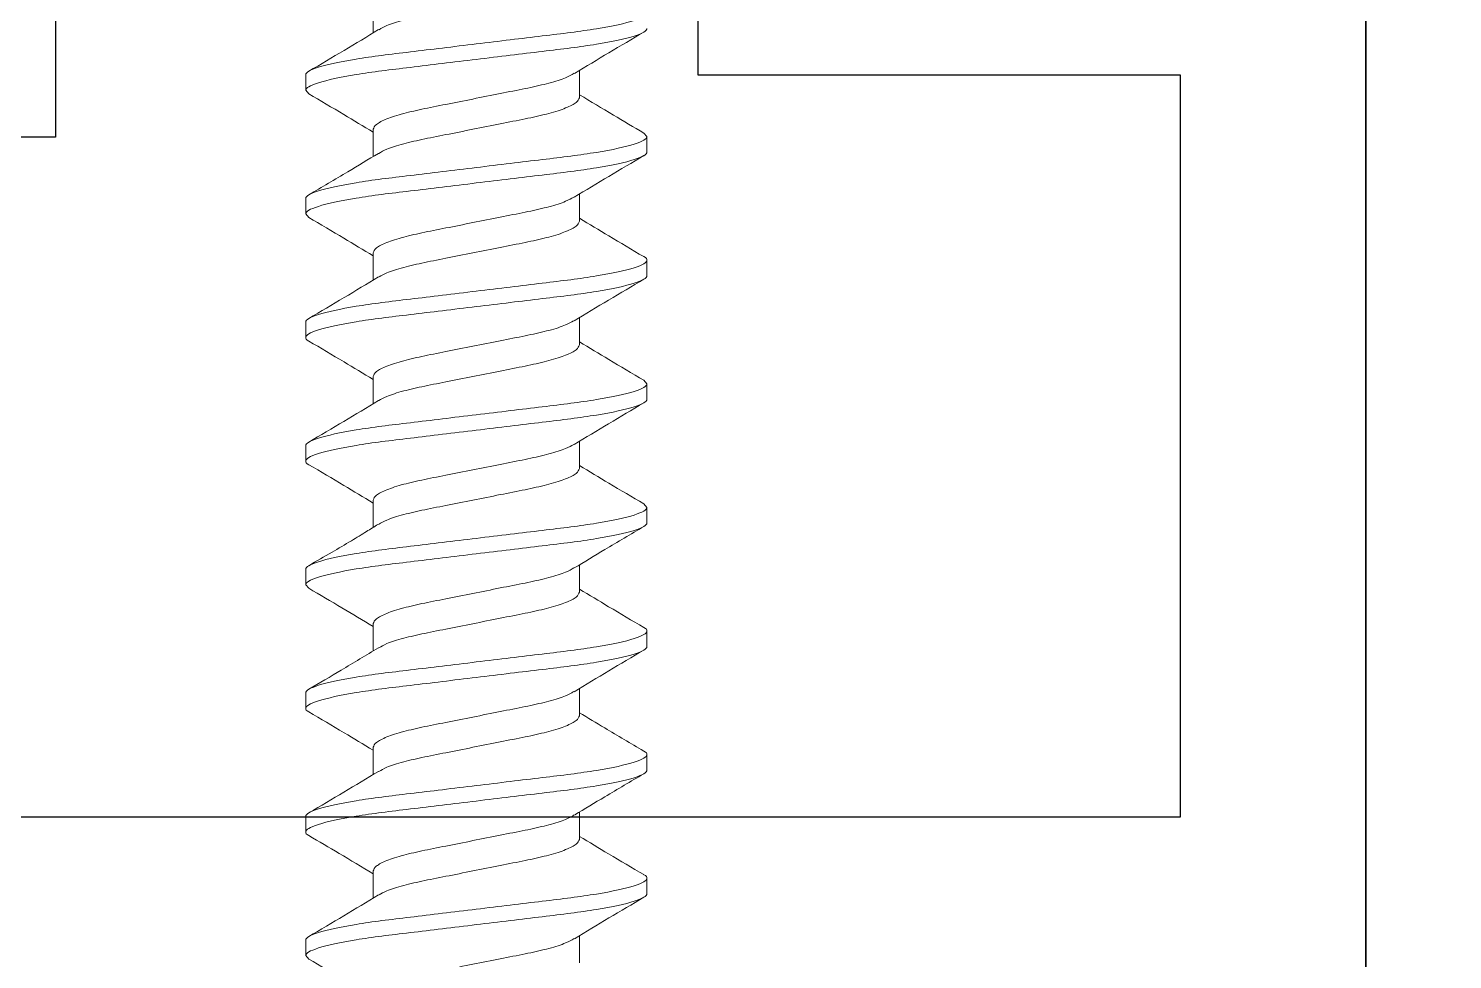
# Model space of a CAD drawing. Extents: x 0 to 79.8, y 0 to 38.2.
# Drawn here: x 72.497 to 73.073, y 29.212 to 29.589 of the extents above; entities that cross this region are included whole.
import ezdxf

# ---------------------------------------------------------------- set-up
doc = ezdxf.new("R2010")
doc.units = 0
doc.header["$MEASUREMENT"] = 0
doc.linetypes.add('SLD-Solid', pattern=[0])
doc.layers.get('0').update_dxf_attribs({"linetype": 'CONTINUOUS'})
doc.layers.add('TEXT', color=7, linetype='CONTINUOUS')

# ---------------------------------------------------------------- blocks, each defined once
blk = doc.blocks.new('25559')
at = {"color": 7, "linetype": 'SLD-Solid', "lineweight": 15}
for p, q in [((0.2062499640494835, 0.06899999832279491), (0.2048183672540773, 0.06775296564529754)), ((0.2062499640494835, 0.06899999832279491), (0.2124999451825005, 0.06899999832279491)), ((0.2562499597786001, 0.06899999832279491), (0.2624999775778605, 0.06899999832279491)), ((0.3062499555077096, 0.06899999832279491), (0.3047983022773337, 0.06773548959716891)), ((0.3062499555077096, 0.06899999832279491), (0.31249997330697, 0.06899999832279491)), ((0.3562499879030696, 0.06899999832279491), (0.35480775789717, 0.06774372116873906)), ((0.3562499879030696, 0.06899999832279491), (0.3624999690360937, 0.06899999832279491)), ((0.4062499836321862, 0.06899999832279491), (0.4124999647652032, 0.06899999832279491)), ((0.4562499793613028, 0.06899999832279491), (0.462499960494327, 0.06899999832279491)), ((0.5062499750904195, 0.06899999832279491), (0.5124999562234365, 0.06899999832279491)), ((0.1904999793279814, 0.04172019887803913), (0.1794554469153624, 0.04172019887803913)), ((0.240499975057098, 0.04172019887803913), (0.229458009281494, 0.04172019887803913)), ((0.2904999707862146, 0.04172019887803913), (0.2794585550042541, 0.04172019887803913)), ((0.3404999665153312, 0.04172019887803913), (0.3294580007397272, 0.04172019887803913)), ((0.3904999622444478, 0.04172019887803913), (0.3794561631566893, 0.04172019887803913)), ((0.4404999579735644, 0.04172019887803913), (0.4294585788578473, 0.04172019887803913)), ((0.4904999903689173, 0.04172019887803913), (0.4794519746632062, 0.04172019887803913)), ((0.5404999860980411, 0.04172019887803913), (0.5294560036790656, 0.04172019887803913)), ((0.1532499363103241, -0.04172019887803913), (0.1642914620910076, -0.04172019887803913)), ((0.2032500053719275, -0.04172019887803913), (0.214293804459686, -0.04172019887803913)), ((0.2532499644348007, -0.04172019887803913), (0.2642915268817276, -0.04172019887803913)), ((0.3032499601639174, -0.04172019887803913), (0.3142921826032179, -0.04172019887803913)), ((0.353249955893034, -0.04172019887803913), (0.3643246646237159, -0.04172019887803913)), ((0.403249988288394, -0.04172019887803913), (0.4142905240805135, -0.04172019887803913)), ((0.4532499840175035, -0.04172019887803913), (0.4642919131268641, -0.04172019887803913)), ((0.5032499797466272, -0.04172019887803913), (0.5142915055273107, -0.04172019887803913)), ((0.1874999473179457, -0.06899999832279491), (0.1812499661849216, -0.06899999832279491)), ((0.1889305907910241, -0.06775380438560319), (0.1874999473179457, -0.06899999832279491)), ((0.2374999430470552, -0.06899999832279491), (0.2312499619140382, -0.06899999832279491)), ((0.2389440796976032, -0.06774210327077412), (0.2374999430470552, -0.06899999832279491)), ((0.2874999754424152, -0.06899999832279491), (0.2812499576431549, -0.06899999832279491)), ((0.3374999711715319, -0.06899999832279491), (0.3312499900385149, -0.06899999832279491)), ((0.3874999669006485, -0.06899999832279491), (0.3812499857676315, -0.06899999832279491)), ((0.3889371736312484, -0.06774810736808945), (0.3874999669006485, -0.06899999832279491)), ((0.4374999626297651, -0.06899999832279491), (0.4312499814967481, -0.06899999832279491)), ((0.4874999583588817, -0.06899999832279491), (0.4812499772258647, -0.06899999832279491)), ((0.5374999907542417, -0.06899999832279491), (0.5312499729549813, -0.06899999832279491)), ((0.5389298642362235, -0.06775445062814356), (0.5374999907542417, -0.06899999832279491))]:
    blk.add_line(p, q, dxfattribs=at)
for points, knots in [([(0.1812499724269827, -0.0689999999999884), (0.180347862631379, -0.0689999999999884), (0.1792963103142355, -0.06732069762327342), (0.1770932361714657, -0.06032598277693069), (0.1759478589153716, -0.05501784534993703), (0.1743607226230068, -0.04534187172058068), (0.1738533182178656, -0.04184291922157968), (0.1729053203646416, -0.0345452344224384), (0.1724642237022564, -0.0307540005592557), (0.1709795177337341, -0.01846063513988838), (0.1698664273954478, -0.009244247138866513), (0.1676335174585262, 0.009244247138866513), (0.1665204271202327, 0.01846063513988838), (0.1650357211517104, 0.0307540005592557), (0.1645946244893324, 0.03454523442246682), (0.1636466266361083, 0.04184291922157968), (0.1631392222309671, 0.04534187172058068), (0.1615520859385953, 0.05501784534993703), (0.1604067086825012, 0.06032598277693069), (0.1582036345397384, 0.06732069762327342), (0.1571520822225949, 0.0689999999999884), (0.1562499724269841, 0.0689999999999884)], [0, 0, 0, 0, 0.1249999999999999, 0.1249999999999999, 0.2499999999999998, 0.2499999999999998, 0.3124999999999997, 0.3124999999999997, 0.3749999999999997, 0.3749999999999997, 0.4999999999999997, 0.4999999999999997, 0.6249999999999997, 0.6249999999999997, 0.6874999999999997, 0.6874999999999997, 0.7499999999999998, 0.7499999999999998, 0.8749999999999999, 0.8749999999999999, 1, 1, 1, 1]), ([(0.1874999724269841, -0.0689999999999884), (0.1865978626313733, -0.0689999999999884), (0.185546310314237, -0.06732069762327342), (0.1833432361714671, -0.06032598277693069), (0.182197858915373, -0.05501784534993703), (0.1806107226230012, -0.04534187172058068), (0.1801033182178671, -0.04184291922157968), (0.179155320364643, -0.0345452344224384), (0.1787142237022579, -0.0307540005592557), (0.1772295177337355, -0.01846063513988838), (0.1761164273954492, -0.009244247138866513), (0.1738835174585205, 0.009244247138866513), (0.1727704271202342, 0.01846063513988838), (0.1712857211517118, 0.0307540005592557), (0.1708446244893338, 0.03454523442246682), (0.1698966266361026, 0.04184291922157968), (0.1693892222309685, 0.04534187172058068), (0.1678020859386038, 0.05501784534993703), (0.1666567086825026, 0.06032598277693069), (0.1644536345397398, 0.06732069762327342), (0.1634020822225963, 0.0689999999999884), (0.1624999724269856, 0.0689999999999884)], [0, 0, 0, 0, 0.125, 0.125, 0.2500000000000001, 0.2500000000000001, 0.3125000000000001, 0.3125000000000001, 0.3750000000000002, 0.3750000000000002, 0.5000000000000001, 0.5000000000000001, 0.625, 0.625, 0.6875, 0.6875, 0.75, 0.75, 0.875, 0.875, 1, 1, 1, 1]), ([(0.1806655796024756, 0.03970732754757478), (0.177868649567813, 0.04434089766041893), (0.1722476280134018, 0.05365303530970778), (0.1667196640270348, 0.06303658527158973), (0.163942326124257, 0.06775103150096129)], [0, 0, 0, 0, 0.4975839369380017, 1, 1, 1, 1]), ([(0.2048195405738511, 0.06777072585677502), (0.2023926080985703, 0.06364931578599453), (0.1972661292341868, 0.05494354344392605), (0.1920410794012426, 0.046281522272551), (0.189289626643415, 0.04172019887803913)], [0, 0, 0, 0, 0.4734111930410915, 1, 1, 1, 1]), ([(0.231249972426987, -0.0689999999999884), (0.2303478626313762, -0.0689999999999884), (0.2292963103142398, -0.06732069762327342), (0.2270932361714699, -0.06032598277693069), (0.2259478589153758, -0.05501784534993703), (0.224360722623004, -0.04534187172058068), (0.2238533182178699, -0.04184291922157968), (0.2229053203646387, -0.03454523442246682), (0.2224642237022607, -0.0307540005592557), (0.2209795177337384, -0.01846063513988838), (0.219866427395452, -0.009244247138866513), (0.2176335174585233, 0.009244247138866513), (0.216520427120237, 0.01846063513988838), (0.2150357211517147, 0.0307540005592557), (0.2145946244893366, 0.0345452344224384), (0.2136466266361055, 0.04184291922157968), (0.2131392222309714, 0.04534187172058068), (0.2115520859385995, 0.05501784534993703), (0.2104067086825054, 0.06032598277693069), (0.2082036345397356, 0.06732069762327342), (0.2071520822225921, 0.0689999999999884), (0.2062499724269884, 0.0689999999999884)], [0, 0, 0, 0, 0.1249999999999998, 0.1249999999999998, 0.2499999999999996, 0.2499999999999996, 0.3124999999999995, 0.3124999999999995, 0.3749999999999995, 0.3749999999999995, 0.4999999999999996, 0.4999999999999996, 0.6249999999999996, 0.6249999999999996, 0.6874999999999997, 0.6874999999999997, 0.7499999999999998, 0.7499999999999998, 0.8749999999999999, 0.8749999999999999, 1, 1, 1, 1]), ([(0.2374999724269884, -0.0689999999999884), (0.2365978626313776, -0.0689999999999884), (0.2355463103142341, -0.06732069762327342), (0.2333432361714642, -0.06032598277693069), (0.2321978589153701, -0.05501784534993703), (0.2306107226230054, -0.04534187172058068), (0.2301033182178713, -0.04184291922157968), (0.2291553203646401, -0.03454523442246682), (0.228714223702255, -0.0307540005592557), (0.2272295177337327, -0.01846063513988838), (0.2261164273954535, -0.009244247138866513), (0.2238835174585248, 0.009244247138866513), (0.2227704271202384, 0.01846063513988838), (0.2212857211517161, 0.0307540005592557), (0.220844624489331, 0.0345452344224384), (0.2198966266361069, 0.04184291922157968), (0.2193892222309728, 0.04534187172058068), (0.217802085938601, 0.05501784534993703), (0.2166567086825069, 0.06032598277693069), (0.214453634539737, 0.06732069762327342), (0.2134020822225935, 0.0689999999999884), (0.2124999724269827, 0.0689999999999884)], [0, 0, 0, 0, 0.125, 0.125, 0.2500000000000001, 0.2500000000000001, 0.3125000000000001, 0.3125000000000001, 0.3750000000000003, 0.3750000000000003, 0.5000000000000003, 0.5000000000000003, 0.6250000000000003, 0.6250000000000003, 0.6875000000000002, 0.6875000000000002, 0.7500000000000002, 0.7500000000000002, 0.8750000000000001, 0.8750000000000001, 1, 1, 1, 1]), ([(0.2307414744547955, 0.03958653977625204), (0.2279283793356868, 0.04424379473758222), (0.222270231483094, 0.05361121249015355), (0.2167214052008291, 0.06303211865665048), (0.2139313219804464, 0.06776917670802618)], [0, 0, 0, 0, 0.4971759650679533, 1, 1, 1, 1]), ([(0.2547695602136315, 0.06768707640645744), (0.2519868944589376, 0.06295977078798387), (0.2468726049050645, 0.05427140794679985), (0.2416658303863031, 0.04565050217135536), (0.239292042344573, 0.04172019887803913)], [0, 0, 0, 0, 0.5440962474604328, 1, 1, 1, 1]), ([(0.2562499597786001, 0.06899999832279491), (0.2557823661496812, 0.06899033353209916), (0.2553056215637355, 0.06898047959833775), (0.254778073021356, 0.06768627928931892), (0.2547679468989372, 0.06766143753597476)], [0, 0, 0, 0, 0.9808053257506866, 1, 1, 1, 1]), ([(0.2812499724269841, -0.0689999999999884), (0.2803478626313733, -0.0689999999999884), (0.279296310314237, -0.06732069762327342), (0.2770932361714671, -0.06032598277693069), (0.275947858915373, -0.05501784534993703), (0.2743607226230012, -0.04534187172058068), (0.2738533182178671, -0.04184291922157968), (0.272905320364643, -0.0345452344224384), (0.2724642237022579, -0.0307540005592557), (0.2709795177337355, -0.01846063513988838), (0.2698664273954492, -0.009244247138866513), (0.2676335174585205, 0.009244247138866513), (0.2665204271202342, 0.01846063513988838), (0.2650357211517118, 0.0307540005592557), (0.2645946244893338, 0.03454523442246682), (0.2636466266361026, 0.04184291922157968), (0.2631392222309685, 0.04534187172058068), (0.2615520859385967, 0.05501784534993703), (0.2604067086825026, 0.06032598277693069), (0.2582036345397327, 0.06732069762327342), (0.2571520822225963, 0.0689999999999884), (0.2562499724269856, 0.0689999999999884)], [0, 0, 0, 0, 0.1249999999999999, 0.1249999999999999, 0.2499999999999999, 0.2499999999999999, 0.3124999999999999, 0.3124999999999999, 0.3749999999999999, 0.3749999999999999, 0.5, 0.5, 0.625, 0.625, 0.6875000000000001, 0.6875000000000001, 0.7500000000000002, 0.7500000000000002, 0.8750000000000001, 0.8750000000000001, 1, 1, 1, 1]), ([(0.2874999724269856, -0.0689999999999884), (0.2865978626313748, -0.0689999999999884), (0.2855463103142313, -0.06732069762327342), (0.2833432361714614, -0.06032598277693069), (0.2821978589153673, -0.05501784534993703), (0.2806107226230026, -0.04534187172058068), (0.2801033182178685, -0.04184291922157968), (0.2791553203646373, -0.0345452344224384), (0.2787142237022522, -0.0307540005592557), (0.2772295177337369, -0.01846063513988838), (0.2761164273954506, -0.009244247138866513), (0.2738835174585219, 0.009244247138866513), (0.2727704271202356, 0.01846063513988838), (0.2712857211517132, 0.0307540005592557), (0.2708446244893281, 0.03454523442246682), (0.269896626636104, 0.04184291922157968), (0.2693892222309699, 0.04534187172058068), (0.2678020859385981, 0.05501784534993703), (0.266656708682504, 0.06032598277693069), (0.2644536345397341, 0.06732069762327342), (0.2634020822225978, 0.0689999999999884), (0.262499972426987, 0.0689999999999884)], [0, 0, 0, 0, 0.125, 0.125, 0.2499999999999999, 0.2499999999999999, 0.3124999999999999, 0.3124999999999999, 0.3749999999999999, 0.3749999999999999, 0.5, 0.5, 0.625, 0.625, 0.6875000000000001, 0.6875000000000001, 0.7500000000000001, 0.7500000000000001, 0.8750000000000001, 0.8750000000000001, 1, 1, 1, 1]), ([(0.2807889529687202, 0.03950928400203679), (0.2779724878015983, 0.04416974746257551), (0.2723065663465292, 0.05354526547705518), (0.266753229998514, 0.06297734873959371), (0.263960394040339, 0.06772085059961341)], [0, 0, 0, 0, 0.4970886358831252, 1, 1, 1, 1]), ([(0.3048009422468425, 0.06773989412963033), (0.3020087226685746, 0.06299622337053279), (0.2968893792635754, 0.05429902784723595), (0.2916658835674255, 0.04565125661261504), (0.2892914147475523, 0.04172019887803913)], [0, 0, 0, 0, 0.5454253323844276, 0.9999999999999999, 0.9999999999999999, 0.9999999999999999, 0.9999999999999999]), ([(0.3312499724269884, -0.0689999999999884), (0.3303478626313776, -0.0689999999999884), (0.3292963103142341, -0.06732069762327342), (0.3270932361714642, -0.06032598277693069), (0.3259478589153701, -0.05501784534993703), (0.3243607226229983, -0.04534187172058068), (0.3238533182178713, -0.04184291922157968), (0.3229053203646401, -0.0345452344224384), (0.322464223702255, -0.0307540005592557), (0.3209795177337327, -0.01846063513988838), (0.3198664273954464, -0.009244247138866513), (0.3176335174585248, 0.009244247138866513), (0.3165204271202384, 0.01846063513988838), (0.3150357211517161, 0.0307540005592557), (0.314594624489331, 0.03454523442246682), (0.3136466266360998, 0.04184291922157968), (0.3131392222309728, 0.04534187172058068), (0.311552085938601, 0.05501784534993703), (0.3104067086825069, 0.06032598277693069), (0.308203634539737, 0.06732069762327342), (0.3071520822225935, 0.0689999999999884), (0.3062499724269827, 0.0689999999999884)], [0, 0, 0, 0, 0.1249999999999999, 0.1249999999999999, 0.2499999999999999, 0.2499999999999999, 0.3124999999999999, 0.3124999999999999, 0.3749999999999999, 0.3749999999999999, 0.5, 0.5, 0.625, 0.625, 0.6875, 0.6875, 0.75, 0.75, 0.875, 0.875, 1, 1, 1, 1]), ([(0.3374999724269827, -0.0689999999999884), (0.336597862631379, -0.0689999999999884), (0.3355463103142355, -0.06732069762327342), (0.3333432361714657, -0.06032598277693069), (0.3321978589153716, -0.05501784534993703), (0.3306107226230068, -0.04534187172058068), (0.3301033182178656, -0.04184291922157968), (0.3291553203646416, -0.0345452344224384), (0.3287142237022564, -0.0307540005592557), (0.3272295177337341, -0.01846063513988838), (0.3261164273954478, -0.009244247138866513), (0.3238835174585262, 0.009244247138866513), (0.3227704271202327, 0.01846063513988838), (0.3212857211517104, 0.0307540005592557), (0.3208446244893324, 0.03454523442246682), (0.3198966266361083, 0.04184291922157968), (0.3193892222309671, 0.04534187172058068), (0.3178020859385953, 0.05501784534993703), (0.3166567086825012, 0.06032598277693069), (0.3144536345397313, 0.06732069762327342), (0.3134020822225949, 0.0689999999999884), (0.3124999724269841, 0.0689999999999884)], [0, 0, 0, 0, 0.1249999999999999, 0.1249999999999999, 0.2499999999999998, 0.2499999999999998, 0.3124999999999998, 0.3124999999999998, 0.3749999999999999, 0.3749999999999999, 0.5000000000000001, 0.5000000000000001, 0.6250000000000002, 0.6250000000000002, 0.6875000000000002, 0.6875000000000002, 0.7500000000000001, 0.7500000000000001, 0.8750000000000001, 0.8750000000000001, 1, 1, 1, 1]), ([(0.3307512191336883, 0.03957079162483979), (0.3279461789134075, 0.044213106827101), (0.322306594606431, 0.05354656585328144), (0.316767785640792, 0.0629532152049137), (0.3139838928312741, 0.06768114564161465)], [0, 0, 0, 0, 0.4973842162112512, 1, 1, 1, 1]), ([(0.3548083078908206, 0.06775214065481805), (0.3520307063254791, 0.06303565649764664), (0.3469018351117299, 0.05432661769026481), (0.3416855687060121, 0.04568283681155094), (0.3392942337773945, 0.04172019887803913)], [0, 0, 0, 0, 0.5415619635541834, 1, 1, 1, 1]), ([(0.3812499724269856, -0.0689999999999884), (0.3803478626313748, -0.0689999999999884), (0.3792963103142313, -0.06732069762327342), (0.3770932361714614, -0.06032598277693069), (0.3759478589153673, -0.05501784534993703), (0.3743607226230026, -0.04534187172058068), (0.3738533182178685, -0.04184291922157968), (0.3729053203646373, -0.0345452344224384), (0.3724642237022593, -0.0307540005592557), (0.3709795177337369, -0.01846063513988838), (0.3698664273954506, -0.009244247138866513), (0.3676335174585219, 0.009244247138866513), (0.3665204271202356, 0.01846063513988838), (0.3650357211517132, 0.0307540005592557), (0.3645946244893281, 0.0345452344224384), (0.363646626636104, 0.04184291922157968), (0.3631392222309699, 0.04534187172058068), (0.3615520859385981, 0.05501784534993703), (0.360406708682504, 0.06032598277693069), (0.3582036345397341, 0.06732069762327342), (0.3571520822225978, 0.0689999999999884), (0.356249972426987, 0.0689999999999884)], [0, 0, 0, 0, 0.125, 0.125, 0.25, 0.25, 0.3125, 0.3125, 0.375, 0.375, 0.5, 0.5, 0.625, 0.625, 0.6874999999999999, 0.6874999999999999, 0.7499999999999999, 0.7499999999999999, 0.875, 0.875, 1, 1, 1, 1]), ([(0.387499972426987, -0.0689999999999884), (0.3865978626313762, -0.0689999999999884), (0.3855463103142327, -0.06732069762327342), (0.3833432361714699, -0.06032598277693069), (0.3821978589153687, -0.05501784534993703), (0.380610722623004, -0.04534187172058068), (0.3801033182178628, -0.04184291922157968), (0.3791553203646387, -0.0345452344224384), (0.3787142237022607, -0.0307540005592557), (0.3772295177337384, -0.01846063513988838), (0.3761164273954449, -0.009244247138866513), (0.3738835174585233, 0.009244247138866513), (0.372770427120237, 0.01846063513988838), (0.3712857211517147, 0.0307540005592557), (0.3708446244893295, 0.0345452344224384), (0.3698966266361055, 0.04184291922157968), (0.3693892222309714, 0.04534187172058068), (0.3678020859385995, 0.05501784534993703), (0.3666567086825054, 0.06032598277693069), (0.3644536345397356, 0.06732069762327342), (0.3634020822225921, 0.0689999999999884), (0.3624999724269884, 0.0689999999999884)], [0, 0, 0, 0, 0.125, 0.125, 0.2500000000000001, 0.2500000000000001, 0.3124999999999999, 0.3124999999999999, 0.3749999999999998, 0.3749999999999998, 0.4999999999999999, 0.4999999999999999, 0.6249999999999999, 0.6249999999999999, 0.6874999999999998, 0.6874999999999998, 0.7499999999999998, 0.7499999999999998, 0.875, 0.875, 1, 1, 1, 1]), ([(0.3807245218378341, 0.03961378737815835), (0.3782486009433939, 0.0437105056587086), (0.3726050606361468, 0.05304844323003977), (0.3670639498015333, 0.06245316775931542), (0.3639538222410579, 0.06773187338896491)], [0, 0, 0, 0, 0.4387176771405727, 1, 1, 1, 1]), ([(0.4047894938372281, 0.06772075435074498), (0.4019974553672512, 0.06297682902967949), (0.3968817064302925, 0.05428470992777079), (0.391662206494658, 0.04564471600400566), (0.3892913695395492, 0.04172019887803913)], [0, 0, 0, 0, 0.5457731613464917, 1, 1, 1, 1]), ([(0.4062499836321862, 0.06899999832279491), (0.4057824808354269, 0.06899582240026803), (0.4053121701988331, 0.06899162139697523), (0.4047920855097686, 0.06772035538176624), (0.4047889805098208, 0.06771276569301676)], [0, 0, 0, 0, 0.9940298185777356, 1, 1, 1, 1]), ([(0.4312499724269827, -0.0689999999999884), (0.430347862631379, -0.0689999999999884), (0.4292963103142355, -0.06732069762327342), (0.4270932361714657, -0.06032598277693069), (0.4259478589153716, -0.05501784534993703), (0.4243607226230068, -0.04534187172058068), (0.4238533182178656, -0.04184291922157968), (0.4229053203646416, -0.03454523442246682), (0.4224642237022564, -0.0307540005592557), (0.4209795177337341, -0.01846063513988838), (0.4198664273954478, -0.009244247138866513), (0.4176335174585262, 0.009244247138866513), (0.4165204271202327, 0.01846063513988838), (0.4150357211517104, 0.0307540005592557), (0.4145946244893324, 0.0345452344224384), (0.4136466266361083, 0.04184291922157968), (0.4131392222309671, 0.04534187172058068), (0.4115520859386024, 0.05501784534993703), (0.4104067086825083, 0.06032598277693069), (0.4082036345397384, 0.06732069762327342), (0.4071520822225949, 0.0689999999999884), (0.4062499724269841, 0.0689999999999884)], [0, 0, 0, 0, 0.125, 0.125, 0.2499999999999999, 0.2499999999999999, 0.3125, 0.3125, 0.375, 0.375, 0.5, 0.5, 0.625, 0.625, 0.6875, 0.6875, 0.7499999999999999, 0.7499999999999999, 0.875, 0.875, 1, 1, 1, 1]), ([(0.4374999724269841, -0.0689999999999884), (0.4365978626313733, -0.0689999999999884), (0.435546310314237, -0.06732069762327342), (0.4333432361714671, -0.06032598277693069), (0.432197858915373, -0.05501784534993703), (0.4306107226230012, -0.04534187172058068), (0.4301033182178671, -0.04184291922157968), (0.429155320364643, -0.03454523442246682), (0.4287142237022579, -0.0307540005592557), (0.4272295177337355, -0.01846063513988838), (0.4261164273954492, -0.009244247138866513), (0.4238835174585205, 0.009244247138866513), (0.4227704271202342, 0.01846063513988838), (0.4212857211517189, 0.0307540005592557), (0.4208446244893338, 0.0345452344224384), (0.4198966266361026, 0.04184291922157968), (0.4193892222309685, 0.04534187172058068), (0.4178020859386038, 0.05501784534993703), (0.4166567086825097, 0.06032598277693069), (0.4144536345397398, 0.06732069762327342), (0.4134020822225963, 0.0689999999999884), (0.4124999724269856, 0.0689999999999884)], [0, 0, 0, 0, 0.125, 0.125, 0.2499999999999999, 0.2499999999999999, 0.3125, 0.3125, 0.375, 0.375, 0.5, 0.5, 0.625, 0.625, 0.6875, 0.6875, 0.7499999999999999, 0.7499999999999999, 0.875, 0.875, 1, 1, 1, 1]), ([(0.430777060293309, 0.03952873086072373), (0.427958161813649, 0.04419429074536652), (0.4222866000562249, 0.05358129464408989), (0.41673033826428, 0.06301638344328353), (0.413935668179839, 0.06776201304077745)], [0, 0, 0, 0, 0.4970233244787143, 0.9999999999999999, 0.9999999999999999, 0.9999999999999999, 0.9999999999999999]), ([(0.454786959595566, 0.06771648731668733), (0.4516793717514886, 0.06244002947448735), (0.4465583834393385, 0.05374496426790643), (0.4413440111488072, 0.04511371568938216), (0.4392938952394374, 0.04172019887803913)], [0, 0, 0, 0, 0.6068336138757475, 0.9999999999999999, 0.9999999999999999, 0.9999999999999999, 0.9999999999999999]), ([(0.4562499793613028, 0.06899999832279491), (0.4557824940169866, 0.06899518696056361), (0.4553114056782661, 0.06899033851627223), (0.4547903216426903, 0.06771607207352304), (0.4547863362694358, 0.06770632618409422)], [0, 0, 0, 0, 0.9923517648106059, 1, 1, 1, 1]), ([(0.481249972426987, -0.0689999999999884), (0.4803478626313762, -0.0689999999999884), (0.4792963103142327, -0.06732069762327342), (0.4770932361714628, -0.06032598277693069), (0.4759478589153687, -0.05501784534993703), (0.474360722623004, -0.04534187172058068), (0.4738533182178628, -0.04184291922157968), (0.4729053203646387, -0.0345452344224384), (0.4724642237022536, -0.0307540005592557), (0.4709795177337384, -0.01846063513988838), (0.4698664273954449, -0.009244247138866513), (0.4676335174585233, 0.009244247138866513), (0.466520427120237, 0.01846063513988838), (0.4650357211517147, 0.0307540005592557), (0.4645946244893295, 0.03454523442246682), (0.4636466266361055, 0.04184291922157968), (0.4631392222309643, 0.04534187172058068), (0.4615520859385995, 0.05501784534993703), (0.4604067086825054, 0.06032598277693069), (0.4582036345397356, 0.06732069762327342), (0.4571520822225921, 0.0689999999999884), (0.4562499724269884, 0.0689999999999884)], [0, 0, 0, 0, 0.1249999999999998, 0.1249999999999998, 0.2499999999999995, 0.2499999999999995, 0.3124999999999995, 0.3124999999999995, 0.3749999999999994, 0.3749999999999994, 0.4999999999999994, 0.4999999999999994, 0.6249999999999994, 0.6249999999999994, 0.6874999999999996, 0.6874999999999996, 0.7499999999999996, 0.7499999999999996, 0.8749999999999998, 0.8749999999999998, 1, 1, 1, 1]), ([(0.4874999724269884, -0.0689999999999884), (0.4865978626313776, -0.0689999999999884), (0.4855463103142341, -0.06732069762327342), (0.4833432361714642, -0.06032598277693069), (0.4821978589153701, -0.05501784534993703), (0.4806107226229983, -0.04534187172058068), (0.4801033182178642, -0.04184291922157968), (0.4791553203646401, -0.0345452344224384), (0.478714223702255, -0.0307540005592557), (0.4772295177337327, -0.01846063513988838), (0.4761164273954464, -0.009244247138866513), (0.4738835174585176, 0.009244247138866513), (0.4727704271202384, 0.01846063513988838), (0.4712857211517161, 0.0307540005592557), (0.470844624489331, 0.03454523442246682), (0.4698966266360998, 0.04184291922157968), (0.4693892222309657, 0.04534187172058068), (0.467802085938601, 0.05501784534993703), (0.4666567086825069, 0.06032598277693069), (0.464453634539737, 0.06732069762327342), (0.4634020822225935, 0.0689999999999884), (0.4624999724269827, 0.0689999999999884)], [0, 0, 0, 0, 0.125, 0.125, 0.2499999999999999, 0.2499999999999999, 0.3125000000000001, 0.3125000000000001, 0.3750000000000001, 0.3750000000000001, 0.5000000000000002, 0.5000000000000002, 0.6250000000000003, 0.6250000000000003, 0.6875000000000003, 0.6875000000000003, 0.7500000000000002, 0.7500000000000002, 0.8750000000000001, 0.8750000000000001, 1, 1, 1, 1]), ([(0.4806249277798216, 0.03977081056419252), (0.4781723509724429, 0.04383242595261549), (0.4725803049970239, 0.05309319198377693), (0.4670772188974155, 0.06243181089845962), (0.4639876933079066, 0.06767466946644163)], [0, 0, 0, 0, 0.4385830907256587, 1, 1, 1, 1]), ([(0.5047818587168962, 0.06770791199909354), (0.501991637696932, 0.06296700565673063), (0.4968773586061985, 0.0542772574237631), (0.4916616302055417, 0.04564356677931869), (0.4892914709965055, 0.04172019887803913)], [0, 0, 0, 0, 0.545574649029413, 1, 1, 1, 1]), ([(0.5062499750904195, 0.06899999832279491), (0.5057823974537072, 0.0689937439319408), (0.5053095793456919, 0.06898741944371523), (0.5047867007108522, 0.06770726902868773), (0.5047809053945684, 0.06769308050374434)], [0, 0, 0, 0, 0.9889165173437774, 1, 1, 1, 1]), ([(0.5312499724269841, -0.0689999999999884), (0.5303478626313733, -0.0689999999999884), (0.529296310314237, -0.06732069762327342), (0.5270932361714671, -0.06032598277693069), (0.525947858915373, -0.05501784534993703), (0.5243607226230012, -0.04534187172058068), (0.5238533182178671, -0.04184291922157968), (0.522905320364643, -0.0345452344224384), (0.5224642237022579, -0.0307540005592557), (0.5209795177337355, -0.01846063513988838), (0.5198664273954492, -0.009244247138866513), (0.5176335174585205, 0.009244247138866513), (0.5165204271202342, 0.01846063513988838), (0.5150357211517118, 0.0307540005592557), (0.5145946244893338, 0.03454523442246682), (0.5136466266361026, 0.04184291922157968), (0.5131392222309685, 0.04534187172058068), (0.5115520859385967, 0.05501784534993703), (0.5104067086825026, 0.06032598277693069), (0.5082036345397327, 0.06732069762327342), (0.5071520822225963, 0.0689999999999884), (0.5062499724269856, 0.0689999999999884)], [0, 0, 0, 0, 0.1249999999999999, 0.1249999999999999, 0.2499999999999998, 0.2499999999999998, 0.3124999999999998, 0.3124999999999998, 0.3749999999999998, 0.3749999999999998, 0.4999999999999999, 0.4999999999999999, 0.6249999999999999, 0.6249999999999999, 0.6874999999999999, 0.6874999999999999, 0.75, 0.75, 0.875, 0.875, 1, 1, 1, 1]), ([(0.5374999724269856, -0.0689999999999884), (0.5365978626313748, -0.0689999999999884), (0.5355463103142313, -0.06732069762327342), (0.5333432361714685, -0.06032598277693069), (0.5321978589153673, -0.05501784534993703), (0.5306107226230026, -0.04534187172058068), (0.5301033182178685, -0.04184291922157968), (0.5291553203646373, -0.0345452344224384), (0.5287142237022593, -0.0307540005592557), (0.5272295177337369, -0.01846063513988838), (0.5261164273954506, -0.009244247138866513), (0.5238835174585219, 0.009244247138866513), (0.5227704271202356, 0.01846063513988838), (0.5212857211517132, 0.0307540005592557), (0.5208446244893281, 0.03454523442246682), (0.519896626636104, 0.04184291922157968), (0.51938922223097, 0.04534187172058068), (0.5178020859385981, 0.05501784534993703), (0.516656708682504, 0.06032598277693069), (0.5144536345397341, 0.06732069762327342), (0.5134020822225978, 0.0689999999999884), (0.512499972426987, 0.0689999999999884)], [0, 0, 0, 0, 0.1249999999999999, 0.1249999999999999, 0.2499999999999998, 0.2499999999999998, 0.3124999999999997, 0.3124999999999997, 0.3749999999999997, 0.3749999999999997, 0.4999999999999998, 0.4999999999999998, 0.6249999999999998, 0.6249999999999998, 0.6874999999999998, 0.6874999999999998, 0.7499999999999999, 0.7499999999999999, 0.875, 0.875, 1, 1, 1, 1]), ([(0.5306776495665062, 0.0396883481834891), (0.5278773014455567, 0.04432708204885216), (0.5222484565958325, 0.05365117751833282), (0.516716058498595, 0.06304235874230812), (0.5139360263004988, 0.06776143096416831)], [0, 0, 0, 0, 0.4974996106147939, 1, 1, 1, 1]), ([(0.1629841638596972, -0.03930430595329426), (0.162436042826954, -0.0383677470985333), (0.1611596290137953, -0.03618677503638423), (0.159126892634248, -0.02974874088039314), (0.1571673705650483, -0.0211065587771202), (0.1552033196710312, -0.01096697218258669), (0.1529999800894615, -1.293596852747214e-06), (0.1507964432152846, 0.010972024483209), (0.1488333692238442, 0.02108960038066243), (0.1468701161577854, 0.02981281131016544), (0.1446666939855064, 0.03652401494900914), (0.1424630780615246, 0.0409043658238204), (0.1411461890073156, 0.04145164545789726), (0.1404999835988647, 0.04172019887803913)], [0, 0, 0, 0, 0.07120162391329521, 0.1658077885249553, 0.2569613269570803, 0.3481147360688541, 0.442721022084144, 0.5373271888114216, 0.6284805979231954, 0.7196341363553204, 0.8142403009669805, 0.9088465943248694, 1, 1, 1, 1]), ([(0.2130528721283724, -0.03943639151077605), (0.2124819861121807, -0.03846360899368051), (0.2111828689382307, -0.03624992983773723), (0.2091269446504427, -0.02975188034437792), (0.207167351457997, -0.02110573183378506), (0.2052033195817486, -0.0109672031420871), (0.2029999745310676, -1.230671841767617e-06), (0.2007964398188804, 0.01097200833555689), (0.1988333627840007, 0.02108960453446684), (0.1968701198525835, 0.02981281052788631), (0.1946666597418627, 0.03652401083121504), (0.1924631882097501, 0.0409043700536813), (0.1911462229486887, 0.0414516466224768), (0.1904999793279814, 0.04172019887803913)], [0, 0, 0, 0, 0.07394596321695189, 0.1682725938896807, 0.25915679989775, 0.3500408769675726, 0.4443676286852184, 0.5386942614673136, 0.6295783385371362, 0.7204625445452055, 0.8147891752179344, 0.9091158153209342, 1, 1, 1, 1]), ([(0.262996475175612, -0.03932792359714199), (0.262444271016804, -0.03838487937397872), (0.2611637695698263, -0.03619806228280709), (0.2591268756140224, -0.02974931598487274), (0.2571674386011722, -0.02110639555974103), (0.25520322392628, -0.0109670324167439), (0.2530000328451578, -1.272430353083109e-06), (0.2507964929252253, 0.01097202926368368), (0.2488332867308571, 0.02108958959965435), (0.2468701351916565, 0.02981281608833797), (0.2446666500345316, 0.03652400968479697), (0.2424631852402612, 0.04090437032809291), (0.2411462191061986, 0.04145164671282942), (0.240499975057098, 0.04172019887803913)], [0, 0, 0, 0, 0.07169358968669436, 0.1662496449337518, 0.2573548470754842, 0.3484600869245438, 0.4430161442860849, 0.5375722016476442, 0.6286774414967038, 0.7197826436384362, 0.8143386988854937, 0.9088947635857589, 1, 1, 1, 1]), ([(0.3130451270093104, -0.03942146376655842), (0.3124768028923128, -0.03845276955632926), (0.311180227621108, -0.0362427895101689), (0.3091269151034481, -0.02975153557594012), (0.3071674082304696, -0.0211058153649617), (0.305203284244854, -0.01096718669174379), (0.3030000116537224, -1.233401263789347e-06), (0.3007964928527045, 0.01097201861679764), (0.2988332823234501, 0.02108959245373399), (0.2968701272788365, 0.02981281510272993), (0.2946666606575903, 0.03652401211701317), (0.2924631237819497, 0.04090436812381881), (0.2911461957364594, 0.04145164610108054), (0.2904999707862146, 0.04172019887803913)], [0, 0, 0, 0, 0.07363668750507738, 0.1679948205901584, 0.2589093238017367, 0.3498238091048088, 0.4441820037871141, 0.5385401389822657, 0.6294546798222435, 0.7203691830338218, 0.8147273161189028, 0.9090855181245612, 1, 1, 1, 1]), ([(0.3631032387337356, -0.03953316747615077), (0.3625156791629536, -0.03853391635712455), (0.3611999371435246, -0.03629625952945048), (0.3591269419773795, -0.02975411340807455), (0.3571673961597241, -0.02110513679963333), (0.3552032810415824, -0.01096737638965806), (0.353000011429728, -1.181016898499365e-06), (0.3507964720597059, 0.01097200042141822), (0.3488333396764176, 0.02108960380462577), (0.3468701063444541, 0.02981281005318692), (0.3446666610241422, 0.03652401312487541), (0.3424631184009428, 0.0409043678825185), (0.341146191100151, 0.04145164602167029), (0.3404999665153312, 0.04172019887803913)], [0, 0, 0, 0, 0.07594638504738133, 0.1700693087120105, 0.2607571293719859, 0.3514449321681073, 0.4455678579375376, 0.5396907243681355, 0.630378527164257, 0.7210664032226536, 0.8151892675484428, 0.9093122006229656, 1, 1, 1, 1]), ([(0.4130275920033455, -0.03938776290587498), (0.4124650917229857, -0.03842830253006468), (0.4111743438311635, -0.03622666548096731), (0.4091268770452174, -0.0297507459838755), (0.407167407862211, -0.02110602378988347), (0.4052032723283716, -0.0109671286566595), (0.4030000082952512, -1.248523801677948e-06), (0.4007964677684441, 0.01097201778873114), (0.3988333344415906, 0.02108959918041364), (0.3968701060227602, 0.02981281153302007), (0.3946666417759914, 0.03652401055865084), (0.3924631713374254, 0.04090437011890913), (0.3911462059346817, 0.04145164664396361), (0.3904999622444478, 0.04172019887803913)], [0, 0, 0, 0, 0.07293750862297206, 0.1673669130085441, 0.258350029092572, 0.3493331272545782, 0.443762533751805, 0.5381918807169817, 0.6291749788789878, 0.7201581505418239, 0.8145874953953383, 0.9090168496893926, 1, 1, 1, 1]), ([(0.4630211344736779, -0.03937530096649766), (0.4624607697659968, -0.03841925719717665), (0.4611721356972822, -0.03622070586897053), (0.4591268705421427, -0.02975045079861616), (0.4571674041021652, -0.02110610155284576), (0.4552032682076188, -0.01096710689890301), (0.453000002840092, -1.254604484302035e-06), (0.4507964679980958, 0.01097201990987173), (0.4488333144129939, 0.02108959459678772), (0.4468701634515782, 0.02981281831770843), (0.4446666213778769, 0.03652400730928207), (0.442463171039357, 0.0409043706737009), (0.4411462029715594, 0.0414516468265731), (0.4404999579735644, 0.04172019887803913)], [0, 0, 0, 0, 0.07267870921419772, 0.167134474175077, 0.2581429887808771, 0.3491514854596524, 0.4436072525327759, 0.5380629600572305, 0.6290714567360057, 0.7200799713418058, 0.8145357363026852, 0.9089914511580633, 1, 1, 1, 1]), ([(0.5130054003845004, -0.03934505131593369), (0.5124502467292302, -0.03839730565894683), (0.511166806719622, -0.03620624615038537), (0.5091268527326775, -0.02974972978398682), (0.5071674072394785, -0.02110629070782011), (0.5052032477043582, -0.01096705914756058), (0.5030000605578948, -1.259315439483544e-06), (0.5007964482941816, 0.01097201832109818), (0.4988333144879817, 0.02108959444197467), (0.4968701573238405, 0.02981281835829463), (0.4946666201240717, 0.03652400730859995), (0.4924631572148499, 0.04090436976582623), (0.4911462200175194, 0.04145164658376643), (0.4904999903689173, 0.04172019887803913)], [0, 0, 0, 0, 0.07204998250554963, 0.166569794434371, 0.2576400185548822, 0.3487102247362129, 0.443229979189658, 0.5377497932321619, 0.6288199994134926, 0.7198902235340039, 0.8144100354628253, 0.9089297972521708, 1, 1, 1, 1]), ([(0.1806393265724182, 0.0395472931462848), (0.1812293252244928, 0.03854418328901943), (0.1825475060829049, 0.03630302526588025), (0.1846230518067244, 0.02975444054027321), (0.1865825099389156, 0.021105043814174), (0.1885467182606249, 0.01096740933749629), (0.1907499127212233, 1.169903072195666e-06), (0.1929534453306871, -0.01097200355866335), (0.1949166760763177, -0.02108959201459015), (0.1968797349049822, -0.0298128240538631), (0.1990833589867975, -0.03652400434424408), (0.2012867881198019, -0.04090437116039425), (0.2026037589958847, -0.04145164698678627), (0.2032500053719275, -0.04172019887803913)], [0, 0, 0, 0, 0.07623768213881528, 0.1703309879313312, 0.2609901591147173, 0.3516494232008056, 0.4457426124562486, 0.5398358017116913, 0.6304950657977796, 0.7211542369811658, 0.8152475427736816, 0.9093407393319153, 1, 1, 1, 1]), ([(0.2307160280820852, 0.03939987651594379), (0.2312806143173844, 0.03843709553729013), (0.2325734405345301, 0.03623245714422296), (0.2346231104314782, 0.02975103940121926), (0.2365824890231067, 0.02110593967526597), (0.2385467189346997, 0.01096715916705193), (0.2407499059466005, 1.237918240803992e-06), (0.2429534459470446, -0.01097202048450185), (0.2449166557763576, -0.02108959158195489), (0.2468797930530258, -0.02981281866706809), (0.2490833358801154, -0.03652400722486959), (0.2512867973015034, -0.04090436978586354), (0.2526037346916041, -0.04145164659036027), (0.2532499644348007, -0.04172019887803913)], [0, 0, 0, 0, 0.07318894462962962, 0.1675927971779725, 0.2585511810551824, 0.3495096581417117, 0.4439133937683639, 0.5383171293950106, 0.6292756064815399, 0.7202340459214853, 0.8146378389529596, 0.9090415819065021, 1, 1, 1, 1]), ([(0.2807646799157908, 0.03930639134588887), (0.2813131663072141, 0.03836925958341908), (0.2825899524053739, 0.03618777099015347), (0.284623054215416, 0.02974879244848694), (0.2865825542824751, 0.02110654002783008), (0.2885466996489612, 0.01096699008320456), (0.2907498908413118, 1.278134362792116e-06), (0.2929535020159477, -0.01097202315870049), (0.2949166361035154, -0.02108959316777259), (0.2968797931926161, -0.02981281871404917), (0.299083330413211, -0.03652400721213667), (0.3012867933169261, -0.04090436978893308), (0.3026037305149671, -0.04145164659138345), (0.3032499601639174, -0.04172019887803913)], [0, 0, 0, 0, 0.07124507438538573, 0.1658468139971849, 0.2569960889186121, 0.3481452902050227, 0.4427470319323414, 0.5373488333003906, 0.6284980345868013, 0.719647253827953, 0.8142490530804943, 0.9088508021500685, 1, 1, 1, 1]), ([(0.3307269460807589, 0.03937893092455624), (0.3312879288094521, 0.03842189169469634), (0.3325771695341189, 0.03622244082541215), (0.3346230814403555, 0.02975053720075493), (0.3365825422067275, 0.02110607803172115), (0.3385466976682423, 0.01096711854691534), (0.3407498859463942, 1.243130100192502e-06), (0.3429534979054765, -0.01097201416047255), (0.344916631790376, -0.02108959553785894), (0.3468797889335278, -0.02981281805230651), (0.3490833261391231, -0.03652400739156292), (0.3512867890468101, -0.04090436974595946), (0.3526037262443324, -0.04145164657722944), (0.353249955893034, -0.04172019887803913)], [0, 0, 0, 0, 0.07275409105585529, 0.1672021833807134, 0.2582033053704281, 0.3492044094345741, 0.4436524443276726, 0.5381005387646038, 0.6291016428287499, 0.7201027648184647, 0.8145508571433226, 0.9089988993667496, 1, 1, 1, 1]), ([(0.3806972054867259, 0.03943612109722494), (0.3812680385969784, 0.03846341203100678), (0.3825670954649709, 0.03624979763065994), (0.3846230533609258, 0.02975188159575737), (0.3865825480491836, 0.02110572467643124), (0.3885466764094545, 0.01096721215864704), (0.3907499438700626, 1.225922972025728e-06), (0.392953478148641, -0.01097201253696767), (0.3949166318793047, -0.02108959653878628), (0.3968797828019035, -0.02981281777550748), (0.3990833248863765, -0.03652400745633599), (0.4012867752220473, -0.04090437063851482), (0.4026037432902143, -0.04145164681497704), (0.403249988288394, -0.04172019887803913)], [0, 0, 0, 0, 0.07394035166028494, 0.1682676073293617, 0.2591523027086186, 0.3500369801852408, 0.4443642379636926, 0.5386914362744837, 0.629576113751106, 0.7204608091303629, 0.8147880647994395, 0.9091152704311849, 1, 1, 1, 1]), ([(0.4307521639142422, 0.03933042148494792), (0.4313047896921347, 0.03838669078683665), (0.432585701012357, 0.03619925150547942), (0.4346230916458182, 0.02974937876385297), (0.4365825324918546, 0.02110638391988573), (0.4385466755836234, 0.01096702807410566), (0.44074993751709, 1.275930884503396e-06), (0.4429534786090841, -0.01097202483401816), (0.444916611789921, -0.02108959732470339), (0.4468798402476892, -0.02981281205111941), (0.4490833044836577, -0.03652401041813391), (0.4512867749250731, -0.04090437015256043), (0.4526037403274472, -0.04145164665501966), (0.4532499840175035, -0.04172019887803913)], [0, 0, 0, 0, 0.07174551345246315, 0.1662963329476188, 0.2573964329847011, 0.3484965150767179, 0.4430473366862479, 0.5375980986871738, 0.6286981807791906, 0.7197983364665429, 0.8143490963530959, 0.9088998656923273, 1, 1, 1, 1]), ([(0.4806080246417537, 0.03960748995089602), (0.4812083998975751, 0.03858795170867779), (0.4825369343222761, 0.03633187663066906), (0.4846229725894773, 0.02975578139870549), (0.4865825584508201, 0.02110469744570764), (0.4885466628886519, 0.0109674990990527), (0.4907499354675764, 1.147580633187317e-06), (0.4929534740389272, -0.01097199182626696), (0.49491660662855, -0.02108960606855703), (0.496879839905489, -0.0298128094210881), (0.4990832852410705, -0.03652401329631516), (0.501286827860234, -0.04090436784150597), (0.5026037551615445, -0.04145164600816997), (0.5032499797466272, -0.04172019887803913)], [0, 0, 0, 0, 0.07747685309774953, 0.1714438852370979, 0.2619815037769452, 0.3525191044825256, 0.4464861387231935, 0.5404531137233001, 0.6309907144288806, 0.7215283882753951, 0.8154953611741836, 0.9094624027078404, 1, 1, 1, 1]), ([(0.5306514698689355, 0.03952402841505886), (0.5312374674300742, 0.03852727479994655), (0.532551666932342, 0.03629188477148659), (0.5346229892737284, 0.02975390254496801), (0.5365825490640646, 0.02110519189781712), (0.5385466589357506, 0.01096736082305938), (0.5407499354478418, 1.185953379945204e-06), (0.5429534531934195, -0.01097200641979157), (0.5449166639953518, -0.02108959566638191), (0.5468798189672484, -0.0298128142057692), (0.5490832856086669, -0.03652401236027458), (0.5512868224789713, -0.04090436806558273), (0.5526037505251509, -0.04145164608192431), (0.5532499754757367, -0.04172019887803913)], [0, 0, 0, 0, 0.07575786588255297, 0.1698999385635358, 0.2606062665637144, 0.3513125766963934, 0.4454547108335613, 0.5395967856197778, 0.6303031511621945, 0.7210094791623731, 0.815151551843356, 0.9092936932871025, 1, 1, 1, 1]), ([(0.1629601841367148, -0.03950790443465735), (0.1657745009840497, -0.04416449100199316), (0.1714354711451023, -0.05353116825972393), (0.176986221333074, -0.06295939834669184), (0.1797774498622218, -0.06770044125207164)], [0, 0, 0, 0, 0.497143911250344, 1, 1, 1, 1]), ([(0.2130255924435147, -0.03961410362450124), (0.2155010349099555, -0.04370997474640603), (0.2211435838865157, -0.05304614543931052), (0.2266839178364819, -0.06244964148365284), (0.2297936520707893, -0.06772773010348487)], [0, 0, 0, 0, 0.43870996543072, 1, 1, 1, 1]), ([(0.2629723121214056, -0.03952782337120198), (0.2657841910959036, -0.04418072448666521), (0.2714395212988023, -0.05353877028031206), (0.2769871021934591, -0.06296115835220917), (0.2797763779994042, -0.0676986537727089)], [0, 0, 0, 0, 0.4972086286039863, 0.9999999999999999, 0.9999999999999999, 0.9999999999999999, 0.9999999999999999]), ([(0.3130195706378771, -0.03960439165334151), (0.3158305843743534, -0.04425864225999021), (0.3214839409560355, -0.05361901569338556), (0.3270301196472758, -0.06303504448854369), (0.3298185765743256, -0.06776914920834542)], [0, 0, 0, 0, 0.4972291586184878, 0.9999999999999999, 0.9999999999999999, 0.9999999999999999, 0.9999999999999999]), ([(0.3631213885240641, -0.03976514104635953), (0.3640428207294519, -0.04126381889369668), (0.3660090563241596, -0.04446183358339795), (0.370018367119286, -0.05094615219374532), (0.374828063906719, -0.05917852932276446), (0.3779879087168396, -0.06461943198965514), (0.3797621062890784, -0.06767440363617538)], [0, 0, 0, 0, 0.1888334125532887, 0.4029498589909788, 0.664766792569477, 1, 1, 1, 1]), ([(0.4129995789936203, -0.0395721528591082), (0.4160332926256132, -0.04459828531182097), (0.4216888123965887, -0.05396811875883145), (0.4272401220505557, -0.06339213816889355), (0.4298136180897387, -0.0677609588862822)], [0, 0, 0, 0, 0.536416413495356, 1, 1, 1, 1]), ([(0.4629968980869918, -0.03956779874275185), (0.4658020950588764, -0.0442103068500046), (0.4714420472847394, -0.05354424104265831), (0.4769810999651583, -0.06295138051902427), (0.4797651410454833, -0.06767960107615067)], [0, 0, 0, 0, 0.4973795627255148, 0.9999999999999999, 0.9999999999999999, 0.9999999999999999, 0.9999999999999999]), ([(0.5129805406716841, -0.03954123404960797), (0.515796629067296, -0.04420219907777323), (0.5214616912501029, -0.05357855841282344), (0.5270144434651627, -0.06300783998418069), (0.5298069362917275, -0.06774984901463199)], [0, 0, 0, 0, 0.4970975259824561, 1, 1, 1, 1]), ([(0.1889293441387565, -0.06777242167052577), (0.1917133855018349, -0.06304474635302881), (0.1968431779050022, -0.05433367142066459), (0.2020678480405351, -0.0456781808709934), (0.2044569847621318, -0.04172019887803913)], [0, 0, 0, 0, 0.5427200838294082, 1, 1, 1, 1]), ([(0.238943566370196, -0.06774890485885976), (0.2417357345278646, -0.06300564016899557), (0.2468568776175601, -0.05430597173301521), (0.25208215229042, -0.04565462641247109), (0.2544584838072126, -0.04172019887803913)], [0, 0, 0, 0, 0.5452236168301561, 0.9999999999999999, 0.9999999999999999, 0.9999999999999999, 0.9999999999999999]), ([(0.28897505840213, -0.06769611005208276), (0.29176272602772, -0.06295969663327128), (0.2968761665171513, -0.05427165652108101), (0.3020878676194059, -0.04564424812915036), (0.3044583328713557, -0.04172019887803913)], [0, 0, 0, 0, 0.545164773374665, 1, 1, 1, 1]), ([(0.3389707275145639, -0.0677034753836665), (0.3417524977497166, -0.06297822211067228), (0.3468703099036645, -0.05428485185117893), (0.3520797107400853, -0.04565796795077404), (0.3544575586093686, -0.04172019887803913)], [0, 0, 0, 0, 0.5435467640229303, 1, 1, 1, 1]), ([(0.3889363303076578, -0.06776094971971247), (0.3915750878387527, -0.06328002195107274), (0.3967016979326417, -0.05457442120601286), (0.4019245167243071, -0.04592002379061455), (0.4044590576544493, -0.04172019887803913)], [0, 0, 0, 0, 0.5147178121158997, 0.9999999999999999, 0.9999999999999999, 0.9999999999999999, 0.9999999999999999]), ([(0.4389730656123518, -0.06769950626286914), (0.4417633949832691, -0.06295814980575187), (0.4468759991617901, -0.05427076003476827), (0.452090118029453, -0.04564035037614644), (0.4544585033899224, -0.04172019887803913)], [0, 0, 0, 0, 0.54577457465443, 1, 1, 1, 1]), ([(0.488960448153847, -0.06772077726714087), (0.4913692888308603, -0.06363038910382102), (0.4964917851531538, -0.05493201460225805), (0.5016979760736291, -0.04629544428837562), (0.5044559691482675, -0.04172019887803913)], [0, 0, 0, 0, 0.4702474195119667, 1, 1, 1, 1]), ([(0.5389285809177125, -0.06777373248871754), (0.5417146594922926, -0.06304238169045107), (0.5468437126324375, -0.05433216443731226), (0.5520700022394678, -0.04567488369599459), (0.5544573948608615, -0.04172019887803913)], [0, 0, 0, 0, 0.5431954979718744, 1, 1, 1, 1]), ([(0.2889764150531278, -0.06767510487807726), (0.2889681486859033, -0.06769533837447739), (0.2884419011056139, -0.06898342880498376), (0.2879672100185431, -0.06899177914803545), (0.2874999754424152, -0.06899999832279491)], [0, 0, 0, 0, 0.01570813345386753, 1, 1, 1, 1]), ([(0.3389717908356147, -0.06768635683144453), (0.3389650781774378, -0.0677028043073733), (0.338441383591281, -0.06898597021324804), (0.3379676411930745, -0.06899302951066488), (0.3374999711715319, -0.06899999832279491)], [0, 0, 0, 0, 0.01281788727487128, 1, 1, 1, 1]), ([(0.4389742755983761, -0.06768025190194749), (0.4389667311418677, -0.06769875266118675), (0.4384423695347976, -0.0689846090819799), (0.4379677517080154, -0.0689923594581785), (0.4374999626297651, -0.06899999832279491)], [0, 0, 0, 0, 0.01438788882285582, 1, 1, 1, 1]), ([(0.4889608881487604, -0.0677128986081641), (0.488957807617588, -0.06772044381594355), (0.48843874462613, -0.06899179538169165), (0.4879679544715572, -0.06899590905916853), (0.4874999583588817, -0.06899999832279491)], [0, 0, 0, 0, 0.005934792543855732, 1, 1, 1, 1])]:
    blk.add_open_spline(points, degree=3, knots=knots, dxfattribs=at)

msp = doc.modelspace()

# ---------------------------------------------------------------- linework, layer by layer
at = {"layer": 'TEXT'}
msp.add_lwpolyline([(71.66038338548097, 29.64502235875907), (72.04438338548097, 29.64502235875904), (72.04438338548098, 29.78327367379033, -2.318729304408622), (72.12438338548097, 29.78327367379033), (72.12438338548097, 29.64502235875904), (72.50838338548098, 29.64502235875907), (72.50838338548098, 29.54502223885533), (72.27188338548098, 29.54502223885533, 0.414213562373095), (72.14688338548098, 29.42002223885533), (72.14688338548098, 29.39502235875907, 0.414213562373095), (72.27188338548098, 29.27002235875907), (72.96338318236536, 29.27002235875907), (72.96338318236536, 29.57002235875905), (72.76838318236537, 29.57002235875905), (72.76838318236537, 29.64502235875907), (73.03838318236538, 29.6450223587591), (73.03838318236538, 29.19502235875906)], format="xyb", dxfattribs=at)
msp.add_lwpolyline([(73.16338212004034, 29.19502089020279), (73.03838212004035, 29.19502089020279), (73.03838212004035, 29.64502089020286), (73.30838212004036, 29.64502089020283)], dxfattribs=at)

# ---------------------------------------------------------------- block references
at = {"layer": 'TEXT', "rotation": 270}
msp.add_blockref('25559', (72.67860454075517, 29.75144985671507), dxfattribs=at)

doc.saveas('drawing.dxf')
